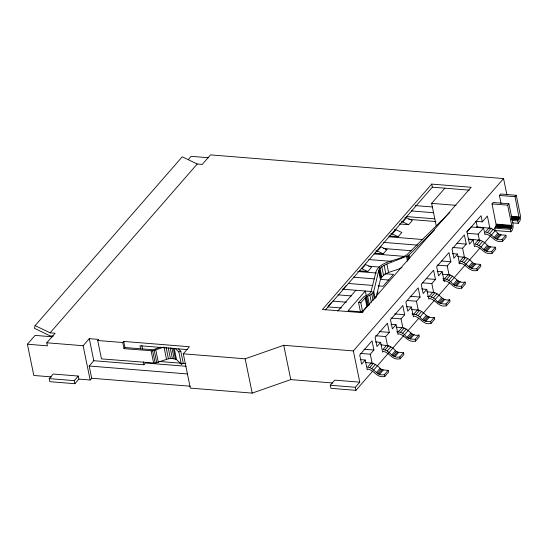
<?xml version="1.0" encoding="UTF-8"?>
<svg xmlns="http://www.w3.org/2000/svg" width="548" height="548" viewBox="0 0 548 548"><rect width="100%" height="100%" fill="white"/><g stroke="black" fill="none" stroke-linecap="round" stroke-linejoin="round"><path stroke-width="0.82" d="M496.241 225.18L492.029 203.904L493.255 202.493L508.907 203.76L513.058 223.974L513.051 227.728L512.312 229.948L510.859 231.79L495.207 230.53L494.707 228.078L495.858 226.68L496.241 225.18L511.894 226.447L511.51 227.947L510.359 229.345L510.859 231.79M511.894 226.447L507.681 205.171L508.907 203.76M512.483 222.851L518.25 223.317L517.744 220.865L519.209 218.522L515.065 196.691L516.298 195.28L500.646 194.019L499.413 195.431L501.071 203.514M449.929 212.377L406.876 254.779L405.506 255.594C396.622 261.095 381.476 260.581 376.175 271.048L370.756 292.673L368.407 294.529L363.838 296.721L358.55 302.544L360.31 311.12L362.564 311.305L360.803 302.729L365.756 297.208L371.777 294.077L373.736 291.44L378.668 270.801C379.826 267.212 383.675 265.444 386.867 264.04L408.37 255.608L434.557 229.92M376.086 297.537L380.428 279.377C384.141 271.411 395.348 271.418 402.013 267.52M506.934 195.006L503.557 178.566L210.542 154.885L202.233 164.421L197.225 164.016L182.237 156.783L35.12 325.608L34.394 328.286L50.053 335.849L53.307 336.109M51.341 376.88L33.812 375.469L27.4 344.226L35.093 335.397L52.622 336.815M188.389 159.482L191.136 156.331L208.665 157.749M35.12 325.608L50.108 332.841L197.225 164.016M27.4 344.226L47.436 345.843L46.806 342.781L55.115 333.246L50.108 332.841M49.217 378.613L53.218 374.024L78.261 376.044L78.891 379.106L74.891 383.703L49.847 381.675L49.217 378.613L74.261 380.641L78.261 376.044M78.891 379.106L90.16 380.017L83.118 345.713L89.276 338.65L98.667 339.411L97.715 340.507L101.483 358.885L155.173 363.091L168.428 358.776L172.339 358.365L176.552 359.652L181.333 364.167L183.313 363.427L180.799 351.172L178.408 348.918M90.16 380.017L91.701 378.257L89.187 366.002L93.804 360.707L89.276 338.65M166.524 359.351L164.01 347.096L152.659 350.843L124.012 348.658L122.759 342.527L123.711 341.431L189.45 346.747L183.299 353.809L190.334 388.114L252.196 393.115L290.783 379.6L332.835 382.997M124.012 348.658L124.971 347.562L123.711 341.431M93.804 360.707L143.891 364.749L145.432 362.988L186.176 366.276M431.714 184.101L322.45 309.483L361.899 312.668L471.157 187.286L431.714 184.101L432.345 187.163L325.32 309.969M328.307 306.113L331.471 302.475M343.692 288.454L346.336 285.426M375.846 250.806L377.346 251.121L381.038 246.881L386.929 249.6L383.237 253.84L374.887 253.169M390.772 233.674L392.272 233.989L395.971 229.749L401.855 232.475L398.163 236.709L388.984 235.969M401.239 221.666L402.739 221.981L406.431 217.741L412.322 220.467L408.63 224.701L399.444 223.961M367.852 271.5L371.544 267.26L365.653 264.54L361.961 268.78L367.852 271.5L359.502 270.828M337.801 311.038L355.919 290.248M436.153 225.413L431.632 203.363L444.866 188.176M376.99 293.31L378.079 292.063M362.564 311.305L366.872 306.359L369.4 304.825L367.64 296.249M359.776 382.161L334.732 380.134L330.266 385.258L330.896 388.32L355.94 390.34L355.31 387.278L359.776 382.161L353.364 350.919L503.557 178.566M466.725 231.941L471.061 226.968L483.583 227.975L484.966 234.715L485.644 233.941C492.145 235.208 494.577 243.305 502.55 241.326L506.242 237.092L505.866 235.25L501.057 234.866L498.749 234.112L495.193 230.66L491.118 228.304L476.438 226.851M475.643 221.31L482.322 221.851L487.371 216.056L489.85 228.119M360.221 359.604L365.228 360.009L361.598 364.173L359.714 354.988L372.024 340.856L373.907 350.049L370.277 354.214L372.119 363.201M375.606 341.945L380.62 342.349L376.983 346.514L375.099 337.328L387.409 323.197L389.299 332.389L385.669 336.554L387.676 346.357M390.998 324.286L396.005 324.69L392.375 328.855L390.491 319.669L402.801 305.537L404.684 314.73L401.054 318.895L402.896 327.882M406.39 306.627L411.397 307.031L407.767 311.196L405.876 302.01L418.186 287.878L420.076 297.071L416.446 301.236L418.288 310.223M421.775 288.967L426.782 289.371L423.152 293.536L421.268 284.35L433.578 270.219L435.461 279.411L431.831 283.576L433.674 292.564M437.167 271.308L442.174 271.712L438.544 275.877L436.653 266.691L448.963 252.56L450.853 261.752L447.223 265.917L449.23 275.719M452.552 253.649L457.559 254.053L453.929 258.218L452.045 249.032L464.355 234.9L466.238 244.093L462.608 248.258L464.622 258.06M468.108 239.579L473.116 239.983L469.485 244.155L466.971 231.9L481.069 215.727L482.322 221.851M479.397 240.182L478.164 234.195L483.583 227.975M371.236 362.954L367.544 367.194C374.421 367.674 376.647 376.682 384.449 374.585L388.142 370.345L383.333 369.955L381.024 369.208L377.469 365.756L373.394 363.399L365.393 362.481M386.621 345.295L382.929 349.535C389.813 350.014 392.032 359.022 399.841 356.926L403.534 352.686L398.725 352.296L396.416 351.549L392.854 348.096L388.785 345.74L380.778 344.822M396.649 331.739L398.321 331.876L402.013 327.636C408.897 328.115 411.116 337.123 418.919 335.027L419.302 336.862L415.603 341.103C407.63 343.082 405.198 334.986 398.697 333.711L398.019 334.492L396.005 324.69M412.034 314.079L413.706 314.216L417.398 309.976C424.282 310.456 426.502 319.463 434.311 317.367L434.687 319.203L430.995 323.443C423.022 325.423 420.59 317.326 414.083 316.052L413.404 316.833L411.397 307.031M427.426 296.42L429.098 296.557L432.79 292.317C439.674 292.796 441.894 301.804 449.696 299.708L450.079 301.544L446.38 305.784C438.407 307.764 435.975 299.667 429.474 298.393L428.796 299.174L426.782 289.371M442.818 278.761L444.483 278.898L448.175 274.658C455.059 275.137 457.279 284.145 465.088 282.049L465.464 283.885L461.772 288.125C453.018 290.296 450.908 280.398 443.195 280.597M463.567 256.998L459.875 261.238C466.759 261.718 468.978 270.726 476.781 268.63L480.48 264.389L475.671 263.999L473.362 263.252L469.8 259.8L465.732 257.444L457.724 256.526M478.493 239.873L474.801 244.107C481.685 244.586 483.905 253.594 491.707 251.498L495.406 247.258L490.597 246.874L488.289 246.121L484.727 242.668L480.658 240.312L468.478 239.058M488.96 227.865L485.268 232.099C492.145 232.578 494.371 241.586 502.174 239.49L505.866 235.25M444.86 280.734L444.181 281.514L442.174 271.712M480.48 264.389L480.856 266.225L477.157 270.465C469.184 272.445 466.752 264.348 460.252 263.074L459.573 263.855L457.559 254.053M369.701 367.633L373.394 363.399M385.093 349.973L388.785 345.74M398.321 331.876L400.478 332.314L404.177 328.081M413.706 314.216L415.87 314.655L419.563 310.421M429.098 296.557L431.255 296.995L434.954 292.762M444.483 278.898L446.647 279.336L450.34 275.103M462.033 261.677L465.732 257.444M476.966 244.552L480.658 240.312M487.425 232.544L491.118 228.304M371.832 368.592L375.524 364.351M387.217 350.932L390.909 346.692M400.478 332.314L402.609 333.273L406.301 329.033M415.87 314.655L417.994 315.614L421.686 311.374M431.255 296.995L433.386 297.954L437.078 293.714M446.647 279.336L448.771 280.295L452.463 276.055M464.163 262.636L467.855 258.396M479.089 245.504L482.781 241.264M489.556 233.496L493.248 229.256M355.94 390.34L372.791 371.01M373.777 369.989L388.511 352.967M389.162 352.33L403.677 335.568M418.919 335.027L415.226 339.267C411.089 339.52 406.794 338.506 404.554 334.67L418.836 318.169M434.311 317.367L430.618 321.608C426.474 321.861 422.179 320.847 419.939 317.011L434.557 300.126M449.696 299.708L446.004 303.948C441.866 304.202 437.571 303.188 435.331 299.352L449.723 282.727M465.088 282.049L461.395 286.289C457.251 286.542 452.963 285.529 450.716 281.693L465.444 264.684M466.108 264.033L480.048 247.929M481.034 246.908L490.713 235.681M491.501 234.9L495.193 230.66M376.284 372.688L379.976 368.448M391.676 355.029L395.368 350.789M407.061 337.369L410.753 333.129M422.453 319.71L426.145 315.47M437.838 302.051L441.537 297.811M453.23 284.391L456.922 280.151M468.615 266.732L472.314 262.492M483.548 249.607L487.24 245.367M494.008 237.599L497.7 233.359M377.332 373.441L381.024 369.208M392.724 355.782L396.416 351.549M408.109 338.123L411.801 333.89M423.501 320.464L427.193 316.23M438.886 302.804L442.579 298.571M454.278 285.145L457.97 280.912M469.663 267.486L473.362 263.252M484.59 250.361L488.289 246.121M495.056 238.353L498.749 234.112M378.476 373.955L382.175 369.722M393.868 356.296L397.56 352.063M409.253 338.637L412.952 334.403M424.645 320.977L428.337 316.744M440.03 303.318L443.729 299.085M455.422 285.659L459.114 281.425M470.807 267.999L474.506 263.766M485.74 250.874L489.433 246.634M496.2 238.866L499.892 234.626M379.641 374.195L383.333 369.955M395.033 356.536L398.725 352.296M410.418 338.876L414.117 334.636M425.81 321.217L429.502 316.977M441.195 303.558L444.894 299.318M456.587 285.898L460.279 281.658M471.972 268.239L475.671 263.999M486.905 251.107L490.597 246.874M497.365 239.099L501.057 234.866M365.228 360.009L367.242 369.811L367.92 369.03C374.421 370.304 376.853 378.401 384.826 376.421L388.518 372.181L388.142 370.345M380.62 342.349L382.627 352.152L383.305 351.371C389.813 352.645 392.245 360.742 400.218 358.762L403.91 354.522L403.534 352.686M473.116 239.983L474.5 246.723L475.178 245.949C481.678 247.216 484.11 255.313 492.09 253.334L495.782 249.1L495.406 247.258M518.25 223.317L520.127 220.447L520.6 216.693L516.298 195.28M160.907 347.103L153.015 349.747L124.971 347.562M175.23 348.528L178.819 351.912L180.799 351.172M183.299 353.809L245.155 358.81L283.741 345.295L353.364 350.919M432.345 187.163L469.259 190.149M499.413 195.431L515.065 196.691M492.029 203.904L507.681 205.171M431.632 203.363L456.025 205.336M415.274 205.582L432.256 206.952M510.976 216.241L519.216 216.912M511.866 216.823L519.278 217.419M511.866 217.371L519.278 217.967M511.798 217.919L519.209 218.522M511.668 218.433L519.079 219.029M511.483 218.871L518.894 219.467M411.425 210.939L433.55 212.727M511.257 219.207L518.668 219.803M511.976 220.399L517.744 220.865M406.65 216.576L434.783 218.851M496.173 224.118L511.825 225.386M496.241 224.632L511.894 225.899M496.173 225.728L511.825 226.995M496.043 226.242L511.695 227.509M408.685 219.337L435.893 221.536M495.858 226.68L511.51 227.947M495.632 227.016L511.284 228.283M494.707 228.078L510.359 229.345M467.314 233.318L478.164 234.195M388.922 236.798L422.933 239.544M457.059 243.353L466.238 244.093M452.593 247.449L462.608 248.258M383.675 242.394L417.446 245.127M383.292 248.477L411.356 250.744M385.265 249.47L386.929 249.6M373.996 253.923L403.753 256.327M441.667 261.006L450.853 261.752M458.58 262.944L460.252 263.074M368.749 259.526L391.539 261.369M437.201 265.109L447.223 265.917M368.756 266.205L379.812 267.095M442.332 274.185L448.175 274.658M357.755 271.513L376.462 273.027M384.963 273.712L393.471 274.404L383.127 286.268L378.024 285.857M426.282 278.665L435.461 279.411M353.364 277.185L374.462 278.891M380.374 279.37L388.813 280.049M422.652 282.837L431.831 283.576M348.268 283.453L372.921 285.446M426.947 291.844L432.79 292.317M342.37 289.173L372.126 291.577M410.055 296.263L420.076 297.071M337.972 294.845L351.48 295.934M407.26 300.496L416.446 301.236M358.55 302.544L360.803 302.729M332.876 301.112L346.48 302.208M411.555 309.504L417.398 309.976M327.827 306.901L341.431 308.003M394.67 313.922L404.684 314.73M363.098 311.997L348.076 310.785L365.31 291.002L366.317 295.906M391.039 318.087L401.054 318.895M396.17 327.163L402.013 327.636M379.278 331.581L389.299 332.389M375.647 335.746L385.669 336.554M363.893 349.24L373.907 350.049M360.262 353.405L370.277 354.214M97.715 340.507L122.759 342.527M187.532 349.603L139.993 345.761L140.624 348.823M46.806 342.781L83.118 345.713M159.379 361.454L180.703 363.18M182.409 363.317L185.82 363.591M330.266 385.258L355.31 387.278M89.187 366.002L187.663 373.962M91.701 378.257L190.177 386.21M404.931 217.433L406.431 217.741M394.464 229.441L395.971 229.749M402.739 221.981L408.63 224.701M392.272 233.989L398.163 236.709M377.346 251.121L383.237 253.84M448.771 280.295L450.716 281.693M433.386 297.954L435.331 299.352M417.994 315.614L419.939 317.011M402.609 333.273L404.554 334.67M502.174 239.49L502.55 241.326M491.707 251.498L492.09 253.334M476.171 221.481L477.322 227.105M476.781 268.63L477.157 270.465M461.395 286.289L461.772 288.125M446.004 303.948L446.38 305.784M430.618 321.608L430.995 323.443M409.041 255.06L409.678 258.177M408.37 255.608L409.014 258.725M407.527 256.108L408.329 260.005M406.554 256.539L407.513 261.218M415.226 339.267L415.603 341.103M386.867 264.04L388.628 272.616M384.1 265.294L385.861 273.87M381.778 266.76L383.538 275.336M399.841 356.926L400.218 358.762M380.024 268.362L381.785 276.939M379.401 269.178L381.161 277.754M378.949 269.993L380.709 278.569M378.668 270.801L380.428 279.377M373.736 291.44L375.175 298.454M373.078 292.769L374.359 299.009M371.777 294.077L373.051 300.318M369.914 295.262L371.359 302.284M384.449 374.585L384.826 376.421M366.612 296.68L368.372 305.257M365.756 297.208L367.516 305.777M365.112 297.783L366.872 306.359M283.741 345.295L290.783 379.6M245.155 358.81L252.196 393.115M178.819 351.912L181.333 364.167M174.202 348.22L176.552 359.652M173.339 348.37L175.518 358.988M171.901 347.932L174.079 358.55M170.161 347.747L172.339 358.365M168.229 347.822L170.414 358.44M166.078 347.343L168.428 358.776M155.838 350.145L158.351 362.399M154.276 350.604L156.79 362.851M152.659 350.843L155.173 363.091M151.118 350.843L153.632 363.098M141.87 345.651L142.549 348.953M143.288 361.81L143.891 364.749M74.261 380.641L74.891 383.703"/></g></svg>
